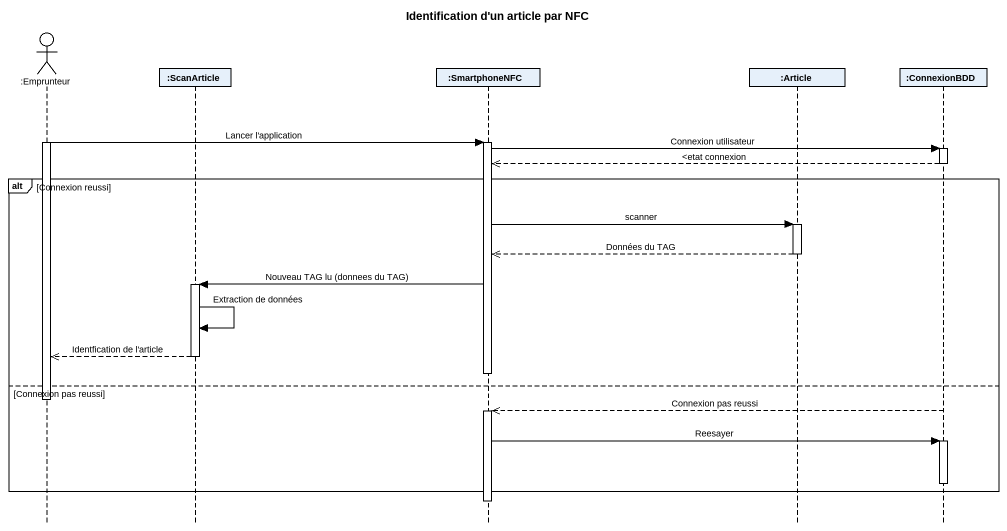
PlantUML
@startuml
title Identification d'un article par NFC
hide footbox
actor ":Emprunteur" as Emprunteur
participant ":ScanArticle" as ScanArticle
participant ":SmartphoneNFC" as SmartphoneNFC
participant ":Article" as Article
participant ":ConnexionBDD" as ConnexionBDD

activate Emprunteur
Emprunteur -> SmartphoneNFC : Lancer l'application
activate SmartphoneNFC
SmartphoneNFC -> ConnexionBDD : Connexion utilisateur
activate ConnexionBDD
ConnexionBDD -->> SmartphoneNFC : <etat connexion
deactivate ConnexionBDD
alt Connexion reussi
  SmartphoneNFC -> Article : scanner
  activate Article
  Article -->> SmartphoneNFC : Données du TAG
  deactivate Article
  SmartphoneNFC -> ScanArticle : Nouveau TAG lu (donnees du TAG)
  activate ScanArticle
  ScanArticle -> ScanArticle : Extraction de données
  ScanArticle -->> Emprunteur : Identfication de l'article
  deactivate ScanArticle
  deactivate SmartphoneNFC
else Connexion pas reussi
  deactivate Emprunteur
  ConnexionBDD -->> SmartphoneNFC : Connexion pas reussi
  activate SmartphoneNFC
  SmartphoneNFC -> ConnexionBDD : Reesayer
  activate ConnexionBDD
  deactivate ConnexionBDD
end
deactivate SmartphoneNFC
@enduml
